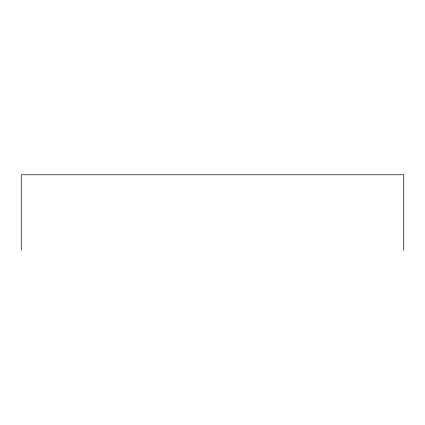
<?xml version="1.0" encoding="UTF-8"?>
<svg xmlns="http://www.w3.org/2000/svg" width="425" height="425" viewBox="0 0 425 425"><rect width="100%" height="100%" fill="white"/><g stroke="black" fill="none" stroke-linecap="round" stroke-linejoin="round"><path stroke-width="0.64" d="M403.75 250.24L403.75 174.76L21.25 174.76L21.25 250.24"/></g></svg>
